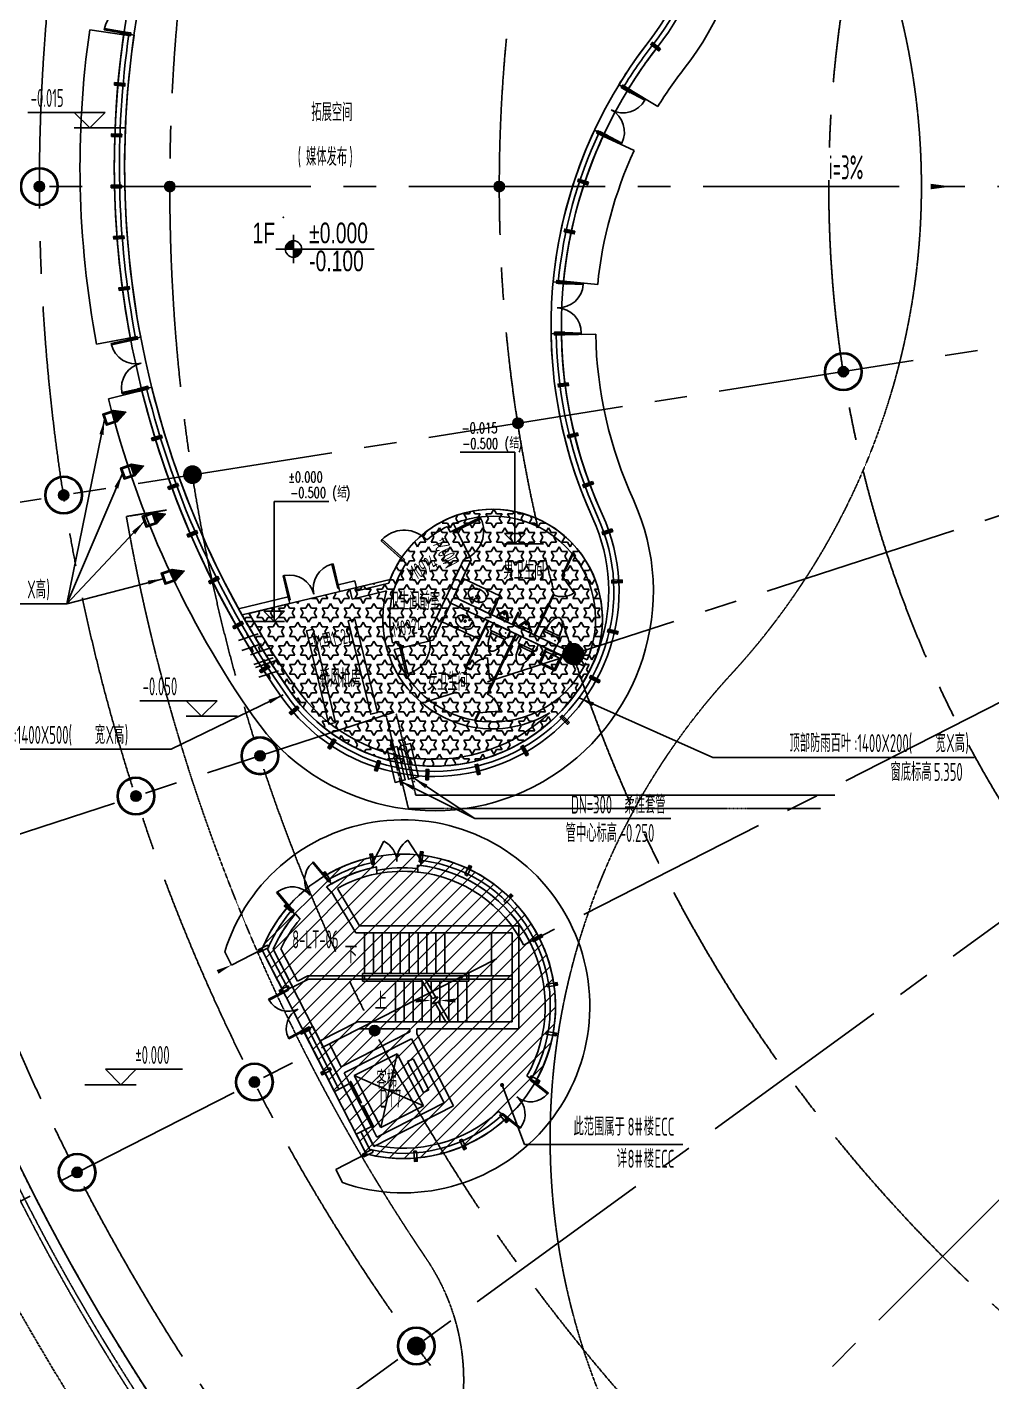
# Model space of a CAD drawing. Extents: x 104132 to 3338343, y -1228862 to 1409848.
# Drawn here: x 155130 to 183241, y 61883 to 101375 of the extents above; entities that cross this region are included whole.
import ezdxf
from ezdxf.enums import TextEntityAlignment as Align

# ---------------------------------------------------------------- set-up
doc = ezdxf.new("R2010")
doc.units = 0
for name, pattern in [('CENTER', [50.8, 31.75, -6.35, 6.35, -6.35]), ('CENTER2', [28.575, 19.05, -3.175, 3.175, -3.175]), ('DASH', [0.35, 0.25, -0.1])]:
    doc.linetypes.add(name, pattern=pattern)
doc.layers.get('0').update_dxf_attribs({"color": 8})
for name, color, linetype in [('#标注', 8, 'Continuous'), ('#轴线', 8, 'CENTER2'), ('150高门槛', 8, 'Continuous'), ('A-AL', 8, 'Continuous'), ('A-BEAM-SECT-S', 8, 'Continuous'), ('A-COLS-PLAN-S', 8, 'Continuous'), ('A-FIXT', 8, 'Continuous'), ('A-FLOR-OVHD', 8, 'DASH'), ('A-FLOR-UNDR', 8, 'Continuous'), ('A-GLAZ', 8, 'Continuous'), ('A-ROOF-DRAN', 8, 'Continuous'), ('A-STRS', 8, 'Continuous'), ('A-SYMB', 8, 'Continuous'), ('ACS_SG_LG', 8, 'CENTER2'), ('ACS_SG_LH', 8, 'DASH'), ('Bridge-A', 8, 'Continuous'), ('C-HOLE', 8, 'Continuous'), ('C-NAME', 8, 'Continuous'), ('dim', 8, 'Continuous'), ('DIM_ELEV', 8, 'Continuous'), ('DIM_LEAD', 8, 'Continuous'), ('DIM_SYMB', 8, 'Continuous'), ('DOTE', 8, 'CENTER'), ('EVTR', 8, 'Continuous'), ('PUB_HATCH', 8, 'Continuous'), ('WALL', 8, 'Continuous'), ('WINDOW', 8, 'Continuous'), ('WINDOW_TEXT', 8, 'Continuous'), ('建-屋面看线', 8, 'Continuous'), ('建-洁具', 8, 'Continuous'), ('自然排烟', 8, 'Continuous'), ('设备基础', 8, 'Continuous')]:
    doc.layers.add(name, color=color, linetype=linetype)
for name, color, linetype, plot in [('DIM_MODI', 8, 'Continuous', False), ('水-套管', 8, 'Continuous', False), ('结构板边线', 8, 'Continuous', False), ('降板示意', 8, 'Continuous', False)]:
    doc.layers.add(name, color=color, linetype=linetype, plot=plot)
doc.styles.add('_TCH_DIM', font='SIMPLEX', dxfattribs={"bigfont": 'GBCBIG'})
doc.styles.add('ECADI', font='jrs.shx', dxfattribs={"width": 0.7, "bigfont": 'hztxt.shx'})
doc.styles.add('XD2008', font='xd-hzs.shx', dxfattribs={"width": 0.7, "bigfont": 'xd-hztxt.shx'})

# ---------------------------------------------------------------- blocks, each defined once
blk = doc.blocks.new('轴网20240313')
at = {"layer": '#标注', "ltscale": 300}
blk.add_circle((571467.9, -147345.9), 64700, dxfattribs=at)
at = {"layer": '#轴线', "ltscale": 300}
for p, q in [((556167.9, -147345.9), (503767.9, -147345.9)), ((556356.2, -149739.3), (504601.4, -157936.5)), ((556916.7, -152073.9), (507081.3, -168266.3)), ((557835.5, -154291.9), (511146.7, -178081)), ((559089.9, -156339), (516697.4, -187139)), ((560649.1, -158164.6), (523596.7, -195217))]:
    blk.add_line(p, q, dxfattribs=at)
for radius in [64700, 63300, 57500, 53700, 44100, 34500]:
    blk.add_circle((571467.9, -147345.9), radius, dxfattribs=at)
blk = doc.blocks.new('_YZH')
blk.add_circle((0, 0), 0.5)
at = {"layer": 'PUB_HATCH', "const_width": 0.5}
blk.add_lwpolyline([(-0.25, 0, 1), (0.25, 0, 1)], format="xyb", close=True, dxfattribs=at)
blk = doc.blocks.new('二层柱网0313')
at = {"layer": 'A-COLS-PLAN-S'}
for p, xscale, yscale, zscale in [((763968, -347346), 300, 300, 300), ((767768, -347346), 300, 300, 300), ((777368, -347346), 300, 300, 300), ((787393, -352743), 300, 300, 300), ((777911, -354245), 300, 300, 300), ((768429, -355746), 500, 500, 500), ((764676, -356341), 300, 300, 300), ((779526, -360974), 600, 600, 600), ((770396, -363940), 300, 300, 300), ((766782, -365114), 300, 300, 300), ((773736, -371949), 300, 300, 300), ((770235, -373450), 300, 300, 300), ((765067, -376083), 300, 300, 300), ((774949, -381144), 500, 500, 500)]:
    blk.add_blockref('_YZH', p, dxfattribs=dict(at, xscale=xscale, yscale=yscale, zscale=zscale))
blk = doc.blocks.new('llyc')
at = {"layer": 'A-FLOR-OVHD', "ltscale": 5}
blk.add_arc((181707, 188973), 65150, 202.28001, 218.73222, dxfattribs=at)
at = {"layer": 'DOTE'}
blk.add_arc((181707, 188973), 66700, 204.78157, 217.50665, dxfattribs=at)
blk = doc.blocks.new('ZWBLB')
at = {"layer": 'A-AL'}
for radius in [550, 520]:
    blk.add_circle((0, 0), radius, dxfattribs=at)
blk = doc.blocks.new('WBLBK')
at = {"layer": 'A-AL'}
for p in [(-108711, 37207), (-85286, 31810), (-108003, 28212), (-102283, 20613), (-105897, 19438), (-102444, 11102), (-107611, 8469), (-97729, 3409)]:
    blk.add_blockref('ZWBLB', p, dxfattribs=at)
blk = doc.blocks.new('ECADI-TAG-HGHT')
h = blk.add_hatch(color=256)
h.paths.add_polyline_path([(0, 0), (0, -1.2, 0.414214), (1.2, 0)])
h.paths.add_polyline_path([(0, 1.2, 0.414214), (-1.2, 0), (0, 0)])
for p, q in [((0, -2.08), (0, 2.08)), ((-2.57, 0), (11.77, 0))]:
    blk.add_line(p, q)
blk.add_circle((0, 0), 1.2)
blk.add_point((-1.48, 4.6))
at = {"style": 'ECADI', "width": 0.7}
blk.add_attdef('FL', text='', height=3, dxfattribs=at).set_placement((-2.69, 0.85), align=Align.RIGHT)
for tag, p in [('F.F.L.', (2.28, 0.85)), ('T.O.S.', (2.28, -3.23))]:
    blk.add_attdef(tag, p, '', height=3, dxfattribs=at)
blk = doc.blocks.new('smg2')
blk.add_lwpolyline([(-40, 100), (-40, -200), (40, -200), (40, 100)], close=True)
blk.add_lwpolyline([(0, -200), (0, 100)])
blk = doc.blocks.new('A$C346B0DA7')
for p, q in [((59, 99), (138, 146)), ((59, 99), (71, 79)), ((71, 79), (150, 126)), ((138, 146), (150, 126)), ((59, -99), (71, -79)), ((59, -99), (138, -146)), ((71, -79), (150, -126)), ((150, -126), (138, -146))]:
    blk.add_line(p, q)
for points in [[(124, 138, 0.012883), (119, 150, 0.028735), (103, 183, 0.038584), (81, 215, 0.043635), (58, 239, 0.046948), (30, 260, 0.060002), (3, 271, 0.075785), (-27, 275, 0.060889), (-62, 271, 0.054586), (-94, 259, 0.054379), (-122, 240, 0.038321), (-146, 217, 0.035303), (-168, 189, 0.040035), (-185, 157, 0.032621), (-200, 118, 0.024635), (-211, 77, 0.053768), (-218, -1), (-216, -39), (-211, -76, 1826.718919)], [(124, 138, 0.012883), (119, 150, 0.028735), (103, 183, 0.038584), (81, 215, 0.043635), (58, 239, 0.046948), (30, 260, 0.060002), (3, 271, 0.075785), (-27, 275, 0.060889), (-62, 271, 0.054586), (-94, 259, 0.054379), (-122, 240, 0.038321), (-146, 217, 0.035303), (-168, 189, 0.040035), (-185, 157, 0.032621), (-200, 118, 0.024635), (-211, 77, 0.053768), (-218, -1), (-216, -39), (-211, -76, 1826.718919)], [(124, 138, 0.012883), (119, 150, 0.028735), (103, 183, 0.038584), (81, 215, 0.043635), (58, 239, 0.046948), (30, 260, 0.060002), (3, 271, 0.075785), (-27, 275, 0.060889), (-62, 271, 0.054586), (-94, 259, 0.054379), (-122, 240, 0.038321), (-146, 217, 0.035303), (-168, 189, 0.040035), (-185, 157, 0.032621), (-200, 118, 0.024635), (-211, 77, 0.053768), (-218, -1), (-216, -39), (-211, -76, 1826.718919)], [(124, 138, 0.012883), (119, 150, 0.028735), (103, 183, 0.038584), (81, 215, 0.043635), (58, 239, 0.046948), (30, 260, 0.060002), (3, 271, 0.075785), (-27, 275, 0.060889), (-62, 271, 0.054586), (-94, 259, 0.054379), (-122, 240, 0.038321), (-146, 217, 0.035303), (-168, 189, 0.040035), (-185, 157, 0.032621), (-200, 118, 0.024635), (-211, 77, 0.053768), (-218, -1), (-216, -39), (-211, -76, 1826.718919)], [(132, -115, 0.025128), (138, -85, 0.042673), (146, 0), (144, 42, 0.021447), (138, 85, 0.025126), (132, 115)], [(132, -115, 0.025128), (138, -85, 0.042673), (146, 0), (144, 42, 0.021447), (138, 85, 0.025126), (132, 115)], [(132, -115, 0.025128), (138, -85, 0.042673), (146, 0), (144, 42, 0.021447), (138, 85, 0.025126), (132, 115)], [(132, -115, 0.025128), (138, -85, 0.042673), (146, 0), (144, 42, 0.021447), (138, 85, 0.025126), (132, 115)], [(-211, -76, 0.02503), (-200, -118, 0.032621), (-185, -157, 0.040035), (-168, -189, 0.035303), (-146, -217, 0.038321), (-122, -240, 0.054379), (-94, -259, 0.054586), (-62, -271, 0.060889), (-27, -275, 0.075785), (3, -271, 0.060002), (30, -260, 0.046948), (58, -239, 0.043635), (81, -215, 0.038584), (103, -183, 0.028735), (119, -150, 0.012881), (124, -138)], [(-211, -76, 0.02503), (-200, -118, 0.032621), (-185, -157, 0.040035), (-168, -189, 0.035303), (-146, -217, 0.038321), (-122, -240, 0.054379), (-94, -259, 0.054586), (-62, -271, 0.060889), (-27, -275, 0.075785), (3, -271, 0.060002), (30, -260, 0.046948), (58, -239, 0.043635), (81, -215, 0.038584), (103, -183, 0.028735), (119, -150, 0.012881), (124, -138)], [(-211, -76, 0.02503), (-200, -118, 0.032621), (-185, -157, 0.040035), (-168, -189, 0.035303), (-146, -217, 0.038321), (-122, -240, 0.054379), (-94, -259, 0.054586), (-62, -271, 0.060889), (-27, -275, 0.075785), (3, -271, 0.060002), (30, -260, 0.046948), (58, -239, 0.043635), (81, -215, 0.038584), (103, -183, 0.028735), (119, -150, 0.012881), (124, -138)], [(-211, -76, 0.02503), (-200, -118, 0.032621), (-185, -157, 0.040035), (-168, -189, 0.035303), (-146, -217, 0.038321), (-122, -240, 0.054379), (-94, -259, 0.054586), (-62, -271, 0.060889), (-27, -275, 0.075785), (3, -271, 0.060002), (30, -260, 0.046948), (58, -239, 0.043635), (81, -215, 0.038584), (103, -183, 0.028735), (119, -150, 0.012881), (124, -138)]]:
    blk.add_lwpolyline(points, format="xyb")
blk.add_lwpolyline([(-29, 0, 0.414221), (0, -29, 0.414221), (29, 0, 0.414221), (0, 29, 0.414221)], format="xyb", close=True)
blk.add_lwpolyline([(-29, 0, 0.414221), (0, -29, 0.414221), (29, 0, 0.414221), (0, 29, 0.414221)], format="xyb", close=True)
blk.add_lwpolyline([(-29, 0, 0.414221), (0, -29, 0.414221), (29, 0, 0.414221), (0, 29, 0.414221)], format="xyb", close=True)
blk.add_lwpolyline([(-29, 0, 0.414221), (0, -29, 0.414221), (29, 0, 0.414221), (0, 29, 0.414221)], format="xyb", close=True)
blk = doc.blocks.new('A$C0b56d8c1')
at = {"layer": 'A-FIXT'}
blk.add_lwpolyline([(0, 371), (1141, 0), (1327, 571), (185, 941)], close=True, dxfattribs=at)
at = {"layer": 'A-FIXT', "xscale": -1, "rotation": 251.9996908281401}
blk.add_blockref('A$C346B0DA7', (663, 471), dxfattribs=at)
blk = doc.blocks.new('$lvtry$00000221')
for p, q in [((-124, -91), (-43, -216)), ((-116, -76), (116, -76)), ((43, -216), (124, -91))]:
    blk.add_line(p, q)
blk.add_lwpolyline([(69, -231, -0.57735), (-69, -231), (-162, -88, -0.145378), (-170, -61), (-170, 0), (170, 0), (170, -61, -0.145378), (162, -88)], format="xyb", close=True)
for centre, radius in [((0, -177), 20), ((0, -38), 17.7)]:
    blk.add_circle(centre, radius)
for centre, radius, start, end in [((-116, -86), 10, 90, 213.0863), ((0, -191), 50, 210, 330), ((116, -86), 10, 326.9137, 90)]:
    blk.add_arc(centre, radius, start, end)
for p in [(0, -38), (0, -177)]:
    blk.add_point(p)
blk = doc.blocks.new('A$C206F0229_M_F')
at = {"layer": '建-洁具'}
for p, q in [((0, 25), (-400, 25)), ((-400, 0), (-400, 25)), ((0, 0), (0, 25)), ((0, 0), (-400, 0))]:
    blk.add_line(p, q, dxfattribs=at)
at = {"layer": '建-洁具', "extrusion": (6.26015e-26, 2.24042e-26, -1), "zscale": -1, "rotation": 90.00000000000011}
blk.add_blockref('$lvtry$00000221', (0, 362), dxfattribs=at)
blk = doc.blocks.new('aset6')
at = {"layer": '自然排烟'}
h = blk.add_hatch(color=256, dxfattribs=at)
h.dxf.hatch_style = 1
h.paths.add_polyline_path([(4677721, 5114283), (4677315, 5114283), (4677531, 5114663)])
for points in [[(4677721, 5114283), (4677315, 5114283), (4677531, 5114663)], [(4677355, 5114243), (4677681, 5114243), (4677681, 5113923), (4677355, 5113923)]]:
    blk.add_lwpolyline(points, close=True, dxfattribs=at)
blk.add_lwpolyline([(4677315, 5114283), (4677721, 5114283), (4677721, 5113883), (4677315, 5113883), (4677315, 5114283)], dxfattribs=at)
blk = doc.blocks.new('Plum-NOTE$0$刚性防水套管')
for p, q in [((1, 0.5), (-1, 0.5)), ((0, 1), (0, 0.5)), ((-1, -0.5), (1, -0.5)), ((0, -0.5), (0, -1))]:
    blk.add_line(p, q)
blk = doc.blocks.new('A$C4816a184')
at = {"layer": 'C-HOLE'}
for points in [[(0, 1129), (0, 128), (300, 128), (300, 1129)], [(400, 1129), (400, 128), (700, 128), (700, 1129)]]:
    blk.add_lwpolyline(points, close=True, dxfattribs=at)
at = {"layer": 'DOTE', "ltscale": 0.2}
for points in [[(150, 0), (150, 1345)], [(550, 0), (550, 1345)]]:
    blk.add_lwpolyline(points, dxfattribs=at)
blk = doc.blocks.new('stguan')
at = {"layer": 'DIM_LEAD'}
for p, q in [((4550, -4151), (6731, -5240)), ((4939, -4058), (6731, -5240)), ((6731, -5240), (12440, -5240))]:
    blk.add_line(p, q, dxfattribs=at)
for points in [[(4550, -4151, 0, 120, 0), (4952, -4352, 0, 0, 0)], [(4939, -4058, 0, 120, 0), (5314, -4306, 0, 0, 0)]]:
    blk.add_lwpolyline(points, format="xyseb", dxfattribs=at)
at = {"layer": 'C-HOLE', "rotation": 13.4435541210458}
blk.add_blockref('A$C4816a184', (4434, -4311), dxfattribs=at)
at = {"layer": '水-套管', "xscale": -300.0000000000003, "yscale": 300.0000000000003, "zscale": 300.0000000000003, "rotation": 18.80486097383263}
for p in [(175, -99), (519, -510), (672, -885)]:
    blk.add_blockref('Plum-NOTE$0$刚性防水套管', p, dxfattribs=at)
at = {"layer": 'DIM_LEAD', "style": 'XD2008', "width": 0.6}
for s, p in [('DN=300', (9527, -5095)), ('柔性套管', (11090, -5095)), ('管中心标高', (9375, -5923)), ('-0.250', (10950, -5923))]:
    blk.add_text(s, height=525, dxfattribs=at).set_placement(p)
blk = doc.blocks.new('$lvtry$00000206')
for points in [[(-253, -220, -0.414214), (-275, -198), (-275, -22, -0.414214), (-253, 0), (253, 0, -0.414214), (275, -22), (275, -198, -0.414214), (253, -220)], [(181, -286), (-181, -286, 0.39219), (-201, -305), (-202, -326), (-204, -363), (-205, -398), (-204, -429), (-201, -459), (-197, -488), (-189, -518), (-180, -550), (-168, -584), (-153, -619), (-135, -654), (-114, -687), (-90, -717), (-63, -741), (-33, -760), (-12, -767, 0.15433), (12, -767), (33, -760), (63, -741), (90, -717), (114, -687), (135, -654), (153, -619), (168, -584), (180, -550), (189, -518), (197, -488), (201, -459), (204, -429), (205, -398), (204, -363), (202, -326), (201, -305, 0.39219)]]:
    blk.add_lwpolyline(points, format="xyb", close=True)
blk.add_lwpolyline([(-275, -120), (-297, -120), (-297, -200), (-275, -200)], close=True)
for points in [[(-205, -428), (-235, -220)], [(205, -428), (235, -220)]]:
    blk.add_lwpolyline(points)
for p in [(-166, -109), (1, -443)]:
    blk.add_point(p)
blk = doc.blocks.new('$DorLib2D$00000002')
for p, q in [((-0.5, 0), (-0.5, 0.4875)), ((-0.475, 0.4875), (-0.5, 0.4875)), ((-0.475, 0), (-0.475, 0.4875)), ((0.475, 0), (0.475, 0.4875)), ((0.475, 0.4875), (0.5, 0.4875)), ((0.5, 0), (0.5, 0.4875)), ((-0.5, 0), (-0.475, 0)), ((0.5, 0), (0.475, 0))]:
    blk.add_line(p, q)
for centre, start, end in [((-0.4875, 0), 0, 88.53072), ((0.4875, 0), 91.46928, 180)]:
    blk.add_arc(centre, 0.4875, start, end)
blk = doc.blocks.new('$DorLib2D$00000001')
for p, q in [((0.45, 0.975), (0.5, 0.975)), ((0.45, 0), (0.45, 0.975)), ((0.5, 0), (0.5, 0.975)), ((0.5, 0), (0.45, 0))]:
    blk.add_line(p, q)
blk.add_arc((0.475, 0), 0.975, 91.4693, 180)
blk = doc.blocks.new('$lvtry$00000190')
for p, q in [((-220, -119, 0), (-220, -428, 0)), ((-25, -99, 0), (-199, -99, 0)), ((-16, -64, 0), (-29, -112, 0)), ((-13, -117, 0), (-29, -112, 0)), ((-16, -64, 0), (-1, -69, 0)), ((-1, -69, 0), (-13, -117, 0)), ((3, -99, 0), (-9, -99, 0)), ((-3, -84, 0), (42, -201, 0)), ((13, -78, 0), (58, -194, 0)), ((201, -99, 0), (21, -99, 0)), ((58, -194, 0), (42, -201, 0)), ((221, -119, 0), (221, -428, 0)), ((201, -448, 0), (-199, -448, 0))]:
    blk.add_line(p, q)
at = {"elevation": 0}
for points in [[(-243, 0), (243, 0, -0.414214), (263, -20), (263, -466, -0.414214), (243, -486), (-243, -486, -0.414214), (-263, -466), (-263, -20, -0.414214)], [(-244, -450), (-244, -36, -0.414214), (-224, -16), (225, -16, -0.414214), (246, -36), (246, -450, -0.414214), (225, -470), (-224, -470, -0.414214)]]:
    blk.add_lwpolyline(points, format="xyb", close=True, dxfattribs=at)
for radius in [24.2, 19.3]:
    blk.add_circle((1, -184, 0), radius)
for centre, radius, start, end in [((-199, -119, 0), 20.2, 90, 180), ((-1, -69, 0), 15.9, 254.4287, 164.4287), ((201, -119, 0), 20.2, 0, 90), ((-199, -428, 0), 20.2, 180, 270), ((201, -428, 0), 20.2, 270, 0)]:
    blk.add_arc(centre, radius, start, end)
for p in [(-1, -69, 0), (1, -184, 0)]:
    blk.add_point(p)
blk = doc.blocks.new('$TCHSYS$APDOOR2D')
blk.add_line((0.5, 0), (0, 0.866))
blk.add_arc((0.5, 0), 1, 120, 180)
blk = doc.blocks.new('smg1')
blk.add_lwpolyline([(-40, -200), (-40, 100), (40, 100), (40, -200)], close=True)
blk.add_lwpolyline([(0, 100), (0, 0)])
blk = doc.blocks.new('$DORLIB2D$00000127')
for points in [[(-0.533, 0.795), (-0.533, 0.69)], [(-0.033, 0.795), (-0.533, 0.795)], [(-0.033, 0.69), (-0.533, 0.69)], [(-0.033, 0.795), (-0.033, 0.69)], [(0.533, 0.795), (0.033, 0.795)], [(0.033, 0.795), (0.033, 0.69)], [(0.533, 0.69), (0.033, 0.69)], [(0.533, 0.795), (0.533, 0.69)], [(0.5, 0.5), (-0.5, 0.5)]]:
    blk.add_lwpolyline(points)
blk = doc.blocks.new('$DorLib2D$00000231')
for p, q in [((-0.5, 0), (-0.25, 0.433)), ((0.5, 0), (0.25, 0.433))]:
    blk.add_line(p, q)
for centre, start, end in [((-0.5, 0), 0, 60), ((0.5, 0), 120, 180)]:
    blk.add_arc(centre, 0.5, start, end)
blk = doc.blocks.new('A$Cd9e584bd')
at = {"layer": 'A-BEAM-SECT-S'}
h = blk.add_hatch(dxfattribs=at)
h.set_pattern_fill('ANSI31', color=256, scale=200)
h.set_pattern_definition([(45, (-205437.64, -292385.47), (-224.5064, 224.5064), [])])
edge = h.paths.add_edge_path()
edge.add_line((-47976, -28200), (-51014, -22238))
edge.add_arc((-46899, -23896), 4437, -104.048, 158.048, ccw=False)
at = {"layer": '降板示意'}
h = blk.add_hatch(dxfattribs=at)
h.set_pattern_fill('STARS', color=256, scale=200)
h.set_pattern_definition([(0, (-172821.1, -302983.23), (0, 274.963), [158.75, -158.75]), (60, (-172821.1, -302983.23), (-238.12494, 137.4815), [158.75, -158.75]), (120, (-172741.72, -302845.74), (-238.12494, -137.4815), [158.75, -158.75])])
edge = h.paths.add_edge_path()
edge.add_line((-47279, -11453), (-51593, -12489))
edge.add_arc((-28317, 591), 26700, 209.3351, 214.9937)
edge.add_arc((-46012, -11796), 5100, 214.9937, 334.726)
edge.add_arc((-44294, -12607), 3200, 334.726, 518.8697)
at = {"layer": '150高门槛'}
for radius in [4035, 3935]:
    blk.add_arc((-46900, -23895), radius, 83.9595, 101.0615, dxfattribs=at)
at = {"layer": 'A-BEAM-SECT-S'}
blk.add_lwpolyline([(-47976, -28200), (-51014, -22238, -2.19674), (-47976, -28200)], format="xyb", dxfattribs=at)
blk.add_lwpolyline([(-47976, -28200), (-51014, -22238, -2.19674), (-47976, -28200)], format="xyb", dxfattribs=at)
at = {"layer": 'A-FIXT'}
for p, q in [((-41973, -10706), (-42276, -11349)), ((-42254, -11360), (-41955, -10728)), ((-42276, -11349), (-42254, -11360)), ((-42532, -11892), (-43087, -13066)), ((-43064, -13077), (-42510, -11902)), ((-42510, -11902), (-42532, -11892)), ((-44438, -12649), (-45084, -14017)), ((-44416, -12660), (-45051, -14005)), ((-44416, -12660), (-44438, -12649)), ((-43624, -13034), (-44260, -14379)), ((-43602, -13044), (-44242, -14401)), ((-43602, -13044), (-43624, -13034)), ((-43087, -13066), (-43064, -13077)), ((-45084, -14017), (-44937, -14087)), ((-44926, -14064), (-45051, -14005)), ((-44937, -14087), (-44926, -14064)), ((-44270, -14401), (-44454, -14790)), ((-44431, -14801), (-44242, -14401)), ((-44384, -14320), (-44395, -14343)), ((-44395, -14343), (-44270, -14401)), ((-44260, -14379), (-44384, -14320)), ((-44454, -14790), (-44431, -14801)), ((-44710, -15333), (-44818, -15561)), ((-44792, -15565), (-44687, -15343)), ((-44687, -15343), (-44710, -15333))]:
    blk.add_line(p, q, dxfattribs=at)
at = {"layer": 'A-FLOR-OVHD', "ltscale": 5}
blk.add_lwpolyline([(17859, -9338, -0.491558), (8685, 17650, 0.529409), (-3822, 48276, 0.308031), (-46526, 30806, 0.003255), (-46923, 30198, 0.451416), (-43732, 18941, -0.504114), (-37341, -14213, 0.431774), (-35254, -43253, 0.257237), (17725, -52910, 0.71729)], format="xyb", close=True, dxfattribs=at)
blk.add_lwpolyline([(-54965, -9617), (-53794, -9431)], dxfattribs=at)
blk.add_circle((0, 0), 65000, dxfattribs=at)
for centre, radius, start, end in [((0, 0), 55800, 189.9242, 214.0766), ((-51437, -34795), 6300, 279.2205, 34.0766)]:
    blk.add_arc(centre, radius, start, end, dxfattribs=at)
at = {"layer": 'A-FLOR-UNDR', "ltscale": 5}
for points in [[(-44328, -21753), (-44328, -23003)], [(-44328, -23103), (-44328, -24353)]]:
    blk.add_lwpolyline(points, dxfattribs=at)
at = {"layer": 'A-GLAZ'}
for p, q in [((-54742, 4416), (-55037, 4467)), ((-40616, 2967), (-40351, 2825)), ((-41060, 1503), (-41325, 1645)), ((-42532, -2781), (-42232, -2793)), ((-42292, -4292), (-42592, -4280)), ((-54842, -4451), (-54549, -4387)), ((-54228, -5852), (-54521, -5916)), ((-47776, -19854), (-47789, -19550)), ((-46396, -19489), (-46383, -19792)), ((-49179, -20091), (-48984, -20324)), ((-50053, -21219), (-50248, -20986)), ((-51014, -22238), (-50389, -23464)), ((-50849, -22231), (-50256, -23396)), ((-50122, -23328), (-50684, -22226)), ((-50389, -23464), (-50122, -23328)), ((-49532, -24486), (-49799, -24623)), ((-49799, -24623), (-48905, -26377)), ((-49666, -24555), (-48772, -26309)), ((-48638, -26241), (-49532, -24486)), ((-43294, -25925), (-43057, -26114)), ((-48905, -26377), (-48638, -26241)), ((-43885, -27151), (-44122, -26962)), ((-48002, -27489), (-48270, -27625)), ((-48270, -27625), (-47976, -28200)), ((-48136, -27557), (-47874, -28071)), ((-47772, -27940), (-48002, -27489))]:
    blk.add_line(p, q, dxfattribs=at)
for centre, radius, start, end in [((-45650, 8850), 7800, 322.0371, 154.5235), ((-45650, 8850), 7650, 322.0371, 154.5235), ((-45650, 8850), 7500, 322.0371, 154.5234), ((-28317, 591), 27000, 171.7467, 190.7636), ((-28317, 591), 26850, 171.7556, 190.7547), ((-28317, 591), 26700, 171.7646, 190.7457), ((-29093, -4068), 13500, 142.0371, 148.5937), ((-29093, -4068), 13350, 142.0371, 148.5579), ((-29093, -4068), 13200, 142.0371, 148.5213), ((-29093, -4068), 13500, 154.9632, 174.5285), ((-29093, -4068), 13350, 154.999, 174.4927), ((-29093, -4068), 13200, 155.0357, 174.456), ((-29093, -4068), 13500, 180.898, 204.5493), ((-29093, -4068), 13350, 180.9338, 204.5493), ((-29093, -4068), 13200, 180.9704, 204.5493), ((-28317, 591), 27000, 193.9471, 214.9937), ((-28317, 591), 26850, 193.956, 214.9937), ((-28317, 591), 26700, 193.965, 214.9937), ((-46012, -11796), 5400, 214.9937, 24.5494), ((-46012, -11796), 5250, 214.9937, 24.5494), ((-46012, -11796), 5100, 214.9937, 24.5494), ((-46899, -23896), 4437, 101.5654, 120.9249), ((-46899, -23896), 4287, 101.8846, 120.6057), ((-46899, -23896), 4437, 330.0077, 83.4826), ((-46899, -23896), 4287, 330.3111, 83.1634), ((-46899, -23896), 4137, 102.2272, 120.2631), ((-46899, -23896), 4137, 330.6367, 82.8208), ((-46899, -23896), 4437, 139.0077, 158.048), ((-46899, -23896), 4287, 139.3269, 157.1415), ((-46899, -23896), 4137, 139.6695, 156.1825), ((-46899, -23896), 4437, 255.952, 312.8055), ((-46899, -23896), 4287, 256.8585, 312.5021), ((-46899, -23896), 4137, 257.8175, 312.1764)]:
    blk.add_arc(centre, radius, start, end, dxfattribs=at)
at = {"layer": 'A-ROOF-DRAN'}
for p, q in [((-51014, -22238), (-51905, -22692)), ((-47976, -28200), (-48867, -28654))]:
    blk.add_line(p, q, dxfattribs=at)
for points in [[(-55754, 6176, -0.061036), (-53594, 12635, -1.115363), (-38712, 3437, 0.027671), (-39482, 2329, 0.027671)], [(-54774, 5977, -0.061036), (-52692, 12205, -1.115363), (-39500, 4052, 0.027671), (-40333, 2853, 0.027671)], [(-55833, -4594, -0.082373), (-56033, 4567)], [(-54850, -4409, -0.082373), (-55043, 4425)], [(-41076, 1468, 0.083489), (-42228, -2755)], [(-40169, 1049, 0.083489), (-41233, -2855)], [(-41291, -4306, 0.102588), (-40191, -9137, -0.912771), (-51255, -15466, -0.091812), (-55484, -6187, -0.091812)], [(-42291, -4326, 0.102588), (-41100, -9552, -0.912771), (-50436, -14893, -0.091812), (-54514, -5945, -0.091812)], [(-51905, -22692), (-52100, -22311, -2.477657), (-48673, -29036), (-48867, -28654)], [(-51014, -22238, -2.19674), (-47976, -28200)]]:
    blk.add_lwpolyline(points, format="xyb", dxfattribs=at)
for points in [[(-55043, 4425), (-56033, 4567)], [(-40333, 2853), (-39482, 2329)], [(-41076, 1468), (-40169, 1049)], [(-42228, -2755), (-41233, -2855)], [(-42291, -4326), (-41291, -4306)], [(-54850, -4409), (-55833, -4594)], [(-54514, -5945), (-55484, -6187)]]:
    blk.add_lwpolyline(points, dxfattribs=at)
at = {"layer": 'A-STRS'}
for p, q in [((-45688, -21753), (-48028, -21753)), ((-48028, -22943), (-48028, -21753)), ((-47768, -22943), (-47768, -21753)), ((-47508, -22943), (-47508, -21753)), ((-47248, -22943), (-47248, -21753)), ((-46988, -22943), (-46988, -21753)), ((-46728, -22943), (-46728, -21753)), ((-46468, -22943), (-46468, -21753)), ((-46208, -22943), (-46208, -21753)), ((-45948, -22943), (-45948, -21753)), ((-45688, -22943), (-45688, -21753)), ((-43728, -21753), (-45688, -21753)), ((-45688, -21753), (-45688, -22943)), ((-43728, -24353), (-43728, -21753)), ((-48088, -22943), (-48088, -23163)), ((-44988, -22943), (-48088, -22943)), ((-48088, -23163), (-46342, -23163)), ((-45688, -23003), (-48028, -23003)), ((-48028, -23003), (-48028, -23103)), ((-45048, -23003), (-48028, -23003)), ((-48028, -23103), (-46377, -23103)), ((-47128, -23103), (-48028, -23103)), ((-47128, -23103), (-46377, -23103)), ((-47128, -23163), (-47128, -24353)), ((-46868, -23163), (-46868, -24353)), ((-46608, -23163), (-46608, -24353)), ((-46377, -23103), (-46053, -23664)), ((-46348, -23163), (-46348, -24353)), ((-46261, -23103), (-45048, -23103)), ((-46261, -23103), (-45953, -23637)), ((-46261, -23103), (-45048, -23103)), ((-46227, -23163), (-44988, -23163)), ((-46088, -23163), (-46088, -23403)), ((-45828, -23163), (-45828, -23853)), ((-45688, -23003), (-45048, -23003)), ((-45568, -23163), (-45568, -24304)), ((-45308, -23163), (-45308, -24353)), ((-45048, -23103), (-45048, -23003)), ((-45048, -23003), (-45048, -23103)), ((-45048, -23163), (-45048, -24353)), ((-45048, -23163), (-45048, -24353)), ((-44988, -23163), (-44988, -22943)), ((-46088, -23603), (-46088, -24353)), ((-45881, -23618), (-46054, -23824)), ((-46053, -23664), (-45881, -23618)), ((-46054, -23824), (-45873, -23775)), ((-45973, -23802), (-45655, -24353)), ((-45873, -23775), (-45540, -24353)), ((-45828, -24053), (-45828, -24353)), ((-47128, -24353), (-45655, -24353)), ((-45540, -24353), (-45048, -24353)), ((-45048, -24353), (-43728, -24353))]:
    blk.add_line(p, q, dxfattribs=at)
at = {"layer": 'A-SYMB'}
for p, q in [((-55126, -26183), (-55576, -25733)), ((-55576, -25733), (-53326, -25733)), ((-55126, -26183), (-54676, -25733)), ((-56176, -26183), (-54676, -26183))]:
    blk.add_line(p, q, dxfattribs=at)
at = {"layer": 'ACS_SG_LG'}
for p, q in [((-47104, -15369), (-46534, -17742)), ((-46534, -17742), (-34328, -17742))]:
    blk.add_line(p, q, dxfattribs=at)
at = {"layer": 'ACS_SG_LH'}
for p, q in [((-47392, -15438), (-46748, -18131)), ((-46748, -18131), (-34728, -18131))]:
    blk.add_line(p, q, dxfattribs=at)
at = {"layer": 'DIM_ELEV'}
for p, q in [((-55585, 2162), (-57835, 2162)), ((-56035, 1712), (-56485, 2162)), ((-56035, 1712), (-55585, 2162)), ((-54985, 1712), (-56485, 1712)), ((-43644, -7746), (-45244, -7746)), ((-43644, -10412), (-43644, -7746)), ((-50662, -12681), (-50662, -9178)), ((-50662, -9178), (-49062, -9178)), ((-43644, -10412), (-43944, -10112)), ((-43344, -10112), (-43944, -10112)), ((-43644, -10412), (-43344, -10112)), ((-42815, -10412), (-43944, -10412)), ((-50662, -12681), (-50962, -12381)), ((-50962, -12381), (-50362, -12381)), ((-50662, -12681), (-50362, -12381)), ((-51491, -12681), (-50362, -12681)), ((-52324, -14990), (-54574, -14990)), ((-52774, -15440), (-53224, -14990)), ((-52774, -15440), (-52324, -14990)), ((-51724, -15440), (-53224, -15440))]:
    blk.add_line(p, q, dxfattribs=at)
at = {"layer": 'DIM_LEAD'}
for p, q in [((-55601, -6787), (-56704, -12165)), ((-55081, -8366), (-56704, -12165)), ((-54446, -9766), (-56704, -12165)), ((-53895, -11431), (-56704, -12165)), ((-56704, -12165), (-63692, -12165)), ((-50395, -14817), (-53661, -16404)), ((-41775, -14907), (-37882, -16644)), ((-53661, -16404), (-60295, -16404)), ((-37882, -16644), (-30264, -16644)), ((-44017, -26192), (-43361, -27925)), ((-43361, -27925), (-38752, -27925))]:
    blk.add_line(p, q, dxfattribs=at)
for points in [[(-55601, -6787, 0, 120, 0), (-55691, -7228, 0, 0, 0)], [(-55081, -8366, 0, 120, 0), (-55258, -8780, 0, 0, 0)], [(-54446, -9766, 0, 120, 0), (-54754, -10094, 0, 0, 0)], [(-53895, -11431, 0, 120, 0), (-54330, -11545, 0, 0, 0)], [(-50395, -14817, 0, 120, 0), (-50799, -15014, 0, 0, 0)], [(-41775, -14907, 0, 120, 0), (-41364, -15091, 0, 0, 0)]]:
    blk.add_lwpolyline(points, format="xyseb", dxfattribs=at)
at = {"layer": 'DIM_LEAD', "const_width": 60}
blk.add_lwpolyline([(-44028, -26164, 1), (-44007, -26220, 1)], format="xyb", close=True, dxfattribs=at)
at = {"layer": 'DIM_MODI'}
blk.add_lwpolyline([(-51905, -22692, 0, 120, 0), (-52308, -22893, 0, 0, 0)], format="xyseb", dxfattribs=at)
at = {"layer": 'DIM_SYMB'}
for points in [[(-34500, 0, 0, 0, 0), (-30928, 0, 0, 160, 0), (-31528, 0, 0, 0, 0)], [(-48158, -22378, 0, 0, 0), (-44388, -22378, 0, 0, 0), (-44388, -23728, 0, 0, 0), (-45828, -23728, 0, 120, 0), (-45378, -23728, 0, 0, 0)], [(-47258, -23728, 0, 0, 0), (-46088, -23728, 0, 120, 0), (-46538, -23728, 0, 0, 0)]]:
    blk.add_lwpolyline(points, format="xyseb", dxfattribs=at)
at = {"layer": 'EVTR'}
for p, q in [((-47080, -25279), (-48327, -25915)), ((-47080, -25279), (-47555, -27429)), ((-46308, -26794), (-47080, -25279)), ((-46614, -25423), (-46770, -25503)), ((-46770, -25503), (-46307, -26411)), ((-46151, -26332), (-46614, -25423)), ((-48327, -25915), (-47555, -27429)), ((-48327, -25915), (-46308, -26794)), ((-46307, -26411), (-46151, -26332)), ((-47555, -27429), (-46308, -26794))]:
    blk.add_line(p, q, dxfattribs=at)
at = {"layer": 'WALL'}
for p, q in [((-45354, -9985), (-45430, -9830)), ((-46366, -10168), (-46214, -10302)), ((-45612, -9912), (-45533, -10073)), ((-45533, -10073), (-45354, -9985)), ((-46812, -10976), (-46963, -10841)), ((-45650, -11967), (-45138, -10881)), ((-45427, -11962), (-44916, -10880)), ((-44958, -10794), (-45138, -10881)), ((-44916, -10880), (-44958, -10794)), ((-48308, -11495), (-48795, -11612)), ((-48795, -11612), (-48748, -11806)), ((-48748, -11806), (-48456, -11736)), ((-48386, -12028), (-48456, -11736)), ((-47387, -11788), (-48386, -12028)), ((-48238, -11787), (-48308, -11495)), ((-47320, -11566), (-48238, -11787)), ((-50253, -11962), (-51694, -12308)), ((-51391, -12441), (-50206, -12156)), ((-50206, -12156), (-50253, -11962)), ((-46163, -13052), (-45650, -11967)), ((-46023, -13224), (-45512, -12142)), ((-41625, -13978), (-45512, -12142)), ((-41540, -13797), (-45427, -11962)), ((-47038, -13260), (-47212, -13302)), ((-46992, -13455), (-47038, -13260)), ((-46163, -13052), (-46116, -13246)), ((-46116, -13246), (-46023, -13224)), ((-47160, -13495), (-46992, -13455)), ((-41433, -14040), (-41433, -14041)), ((-47669, -20036), (-47678, -19834)), ((-46479, -19781), (-46471, -19983)), ((-49133, -20415), (-49000, -20567)), ((-48919, -20285), (-49092, -20387)), ((-49092, -20387), (-49091, -20388)), ((-48919, -20285), (-48919, -20286)), ((-48817, -20459), (-48169, -21553)), ((-48989, -20560), (-48283, -21753)), ((-49906, -21355), (-50038, -21202)), ((-48169, -21553), (-43528, -21553)), ((-43528, -24553), (-43528, -21553)), ((-48283, -21753), (-43728, -21753)), ((-43728, -24353), (-43728, -21753)), ((-43392, -22109), (-43214, -22019)), ((-50684, -22226), (-50162, -23250)), ((-50462, -22221), (-49984, -23159)), ((-50162, -23250), (-50162, -23250)), ((-50117, -23339), (-50162, -23250)), ((-50028, -23293), (-50117, -23339)), ((-49655, -23103), (-50028, -23293)), ((-49679, -23003), (-49984, -23159)), ((-49679, -23003), (-43728, -23003)), ((-49655, -23103), (-43728, -23103)), ((-43728, -23003), (-43728, -23103)), ((-48236, -24353), (-49319, -24905)), ((-46604, -24353), (-48236, -24353)), ((-43728, -24353), (-46604, -24353)), ((-48188, -24553), (-49050, -24992)), ((-46704, -24638), (-48709, -25660)), ((-46658, -24840), (-48619, -25839)), ((-46704, -24553), (-48188, -24553)), ((-46704, -24638), (-46704, -24553)), ((-46658, -24840), (-45705, -26711)), ((-43528, -24553), (-46504, -24553)), ((-46504, -24703), (-46504, -24553)), ((-46504, -24703), (-45436, -26798)), ((-49319, -24905), (-48842, -25840)), ((-49050, -24992), (-48709, -25660)), ((-48842, -25840), (-48638, -26241)), ((-48460, -26150), (-48619, -25839)), ((-48638, -26241), (-48460, -26150)), ((-45436, -26798), (-47753, -27979)), ((-45705, -26711), (-47665, -27710)), ((-47824, -27398), (-48002, -27489)), ((-48002, -27489), (-47753, -27979)), ((-47665, -27710), (-47824, -27398))]:
    blk.add_line(p, q, dxfattribs=at)
for centre, radius, start, end in [((-44294, -12607), 3200, 39.9321, 114.2176), ((-44294, -12607), 3200, 114.2176, 130.3461), ((-44294, -12607), 3000, 39.9321, 112.2436), ((-44294, -12607), 3000, 116.0661, 129.8032), ((-44294, -12607), 3200, 334.7259, 39.9321), ((-44294, -12607), 3200, 146.5142, 161.0184), ((-44294, -12607), 3000, 147.0571, 162.0272), ((-44294, -12607), 3000, 336.6362, 39.9321), ((-44294, -12607), 3200, 165.1713, 195.2343), ((-44294, -12607), 3000, 162.0272, 193.3857), ((-28317, 591), 26700, 208.8894, 214.9937), ((-28317, 591), 26500, 209.4577, 214.9937), ((-44294, -12607), 3200, 195.2343, 259.6812), ((-44294, -12607), 3000, 197.2083, 259.6812), ((-46012, -11796), 5100, 214.9937, 333.8879), ((-44294, -12607), 3000, 259.6812, 333.3744), ((-44294, -12607), 3000, 333.3744, 334.7259), ((-44294, -12607), 3200, 333.3744, 334.7259), ((-46012, -11796), 4900, 214.9937, 313.6979), ((-44294, -12607), 3200, 259.6812, 301.3966), ((-46899, -23896), 4137, 100.852, 119.2205), ((-46899, -23896), 3937, 101.279, 119.1501), ((-46899, -23896), 4137, 27, 84.1717), ((-46899, -23896), 3937, 27, 83.7447), ((-46899, -23896), 4137, 121.991, 122.6786), ((-46899, -23896), 3937, 122.0614, 122.2516), ((-46899, -23896), 4137, 139.3589, 156.1825), ((-46899, -23896), 3937, 139.7859, 154.813)]:
    blk.add_arc(centre, radius, start, end, dxfattribs=at)
at = {"layer": 'WINDOW'}
for p, q in [((-44958, -10794), (-45354, -9985)), ((-46116, -13246), (-46992, -13455)), ((-47678, -19835), (-47669, -20035)), ((-46471, -19982), (-46479, -19782)), ((-49001, -20566), (-49132, -20416)), ((-50038, -21203), (-49906, -21354)), ((-48638, -26241), (-48905, -26377)), ((-48270, -27625), (-48002, -27489))]:
    blk.add_line(p, q, dxfattribs=at)
at = {"layer": '结构板边线', "ltscale": 2}
for points in [[(48650, -29337, 0.294882), (60991, -19059, 0.739113), (-39797, 49994, 0.96959), (-35251, 43908, -0.223394), (-1872, 49672, -0.480345), (12206, 16979, 0.431954), (20239, -6743, -0.191209), (33156, -20221, 0.310437), (47154, -29442, 0.310437)], [(-47976, -28200), (-51014, -22238, -2.19674), (-47976, -28200)], [(-48919, -20286, -0.080936), (-47668, -19832, -0.080936)]]:
    blk.add_lwpolyline(points, format="xyb", dxfattribs=at)
for points in [[(-39500, 4052, 0.279733), (-41100, -9552, -0.912771), (-50436, -14893, -0.27015), (-52692, 12205, -1.115363)], [(-39737, 4237, 0.279733), (-41373, -9677, -0.912771), (-50190, -14721, -0.27015), (-52421, 12076, -1.115363)]]:
    blk.add_lwpolyline(points, format="xyb", close=True, dxfattribs=at)
blk.add_lwpolyline([(-47772, -27940), (-50684, -22226)], dxfattribs=at)
at = {"layer": '设备基础'}
for points in [[(-48306, -12611), (-47653, -15334), (-47847, -15381), (-48501, -12658)], [(-49522, -12903), (-48868, -15626), (-49063, -15672), (-49716, -12950)]]:
    blk.add_lwpolyline(points, close=True, dxfattribs=at)
at = {"layer": '降板示意'}
blk.add_lwpolyline([(-47279, -11453), (-51593, -12489, 0.024695), (-50190, -14721, 0.575794), (-41400, -13973, 1.036831)], format="xyb", close=True, dxfattribs=at)
at = {"layer": 'A-AL'}
blk.add_blockref('WBLBK', (51211, -37207), dxfattribs=at)
for name, p, rotation in [('smg2', (-55038, 4465), 81.75263376824287), ('smg2', (-39505, 4046), 232.0719120653958), ('smg2', (-55211, 2982), 84.9201708134373), ('smg2', (-40354, 2819), 238.5509651123549), ('smg2', (-41060, 1504), 245.030018159314), ('smg2', (-55302, 1492), 88.08770785863167), ('smg2', (-55310, 0), 90), ('smg2', (-41612, 118), 251.5090712062732), ('smg2', (-55237, -1491), 94.42323969989818), ('smg2', (-42004, -1321), 257.9881242532324), ('smg2', (-42232, -2795), 264.4671773001916), ('smg2', (-55080, -2975), 97.5907767450926), ('smg2', (-42292, -4286), 270.9462303471507), ('smg2', (-54842, -4449), 100.758313790287), ('smg2', (-54523, -5907), 103.9258508354814), ('smg2', (-42183, -5774), 277.4252833941099), ('smg2', (-54124, -7345), 107.0933878806758), ('smg2', (-41907, -7240), 283.904336441069), ('smg2', (-53646, -8759), 110.2609249258703), ('smg2', (-41467, -8666), 290.3833894880282), ('smg2', (-53091, -10144), 113.4284619710646), ('smg2', (-40903, -10047), 288.8950950266459), ('smg2', (-52460, -11496), 116.5959990162591), ('smg2', (-40620, -11508), 273.0574098007843), ('smg2', (-51755, -12812), 119.7635360614534), ('smg2', (-40746, -12990), 257.2197245749227), ('smg2', (-50979, -14087), 122.9310731066479), ('smg2', (-41272, -14382), 241.382039349061), ('smg2', (-50117, -15304), 130.5182427680292), ('smg2', (-42158, -15578), 225.5443541231993), ('smg2', (-49004, -16291), 146.3559279938909), ('smg2', (-43336, -16486), 209.7066688973376), ('smg2', (-47663, -16937), 162.1936132197527), ('smg2', (-44718, -17038), 193.8689836714759), ('smg2', (-46198, -17193), 178.0312984456143), ('smg1', (-47813, -19555), 11.88456619018825), ('smg1', (-46371, -19492), 353.1634201528301), ('smg1', (-49158, -20078), 30.60571222754639), ('smg1', (-44985, -19894), 334.442274115472), ('smg1', (-50264, -21005), 49.32685826490457), ('smg1', (-43802, -20720), 315.7211280781139), ('smg1', (-51014, -22238), 117.0000000000023), ('smg1', (-42947, -21882), 296.9999820407557), ('smg1', (-42509, -23258), 278.2788360033975), ('smg1', (-50407, -23430), 117.0000000000023), ('smg1', (-49799, -24623), 117.0000000000023), ('smg1', (-42536, -24701), 259.5576899660394), ('smg1', (-49192, -25815), 117.0000000000023), ('smg1', (-43025, -26058), 240.8365439286812), ('smg1', (-43924, -27187), 222.1153978913231), ('smg1', (-45138, -27968), 203.3942518539649), ('smg1', (-47976, -28200), 117.0000000000023), ('smg1', (-46538, -28318), 184.6731058166068)]:
    blk.add_blockref(name, p, dxfattribs=dict(at, rotation=rotation))
at = {"layer": 'A-FIXT'}
for name, p, rotation in [('A$C0b56d8c1', (-44039, -11564), 172.7259391031209), ('A$C206F0229_M_F', (-44353, -12469), 244.7259391034017), ('A$C206F0229_M_F', (-43720, -12767), 244.7259391034017), ('$lvtry$00000206', (-42669, -13264), 154.725939103307)]:
    blk.add_blockref(name, p, dxfattribs=dict(at, rotation=rotation))
at = {"layer": 'A-FIXT', "zscale": 25}
for p, xscale, yscale, rotation in [((-42393, -11626), -600.0000000000001, 600.0000000000001, 244.7259391027294), ((-44661, -14203), 600, 600, 334.7259391036188), ((-44571, -15067), 600, 600, 244.7259391035055)]:
    blk.add_blockref('$TCHSYS$APDOOR2D', p, dxfattribs=dict(at, xscale=xscale, yscale=yscale, rotation=rotation))
at = {"layer": 'A-FIXT', "xscale": -1}
for name, p, rotation in [('A$C0b56d8c1', (-44937, -13467), 316.725939103094), ('$lvtry$00000206', (-44020, -12847), 334.7259391029078), ('$lvtry$00000206', (-43206, -13231), 334.7259391029078), ('$lvtry$00000190', (-42502, -13564, 0), 334.7259391030853)]:
    blk.add_blockref(name, p, dxfattribs=dict(at, rotation=rotation))
at = {"layer": 'A-SYMB', "xscale": 200, "yscale": 200, "zscale": 200}
blk.add_blockref('ECADI-TAG-HGHT', (-50096, -1822), dxfattribs=at).add_auto_attribs({'F.F.L.': '%%p0.000', 'T.O.S.': '-0.100', 'FL': '1F'})
at = {"layer": 'Bridge-A'}
blk.add_blockref('llyc', (-181707, -188973), dxfattribs=at)
at = {"layer": 'WINDOW'}
for name, p, xscale, yscale, zscale, rotation in [('$DorLib2D$00000002', (-54761, 5181), 1500, 1500, -1500, 80.15496075574374), ('$DorLib2D$00000002', (-40838, 2235), -1500, 1500, -1500, 241.7784595406021), ('$DorLib2D$00000002', (-42412, -3536), -1499.999999999996, 1499.999999999996, -1499.999999999996, 267.7132285201812), ('$DorLib2D$00000002', (-54535, -5152), 1500, 1500, -1500, 102.3553919356295), ('$DorLib2D$00000001', (-46589, -10572), -900, 900.0000000000001, 899.9999999999999, 48.4301433665064), ('$DorLib2D$00000001', (-45246, -10433), -900.0000000000002, 900.0000000000002, 900, 296.0661308489972), ('$DorLib2D$00000002', (-49501, -11884), 1500, 1500, -1500, 13.50000000000534), ('$DorLib2D$00000001', (-46577, -13253), 899.9999999999982, 899.9999999999982, 899.9999999999982, 193.3857473571803), ('$DorLib2D$00000231', (-47086, -19671), 1394.376689185303, 1394.376689185303, -1394.376689185303, 2.523993171508742), ('$DorLib2D$00000002', (-49616, -20655), 1394.376689185162, 1394.376689185162, -1394.376689185161, 39.96628524622656), ('$DorLib2D$00000002', (-49961, -23975), 1300, 1300, -1300, 117.0000000000024), ('$DorLib2D$00000002', (-43590, -26538), 1327, 1327, -1327, 231.4065630202517), ('$DORLIB2D$00000127', (-48231, -26820), 1400, 200, 1400, 297.0000000000001)]:
    blk.add_blockref(name, p, dxfattribs=dict(at, xscale=xscale, yscale=yscale, zscale=zscale, rotation=rotation))
at = {"layer": '建-屋面看线'}
blk.add_blockref('二层柱网0313', (-821468, 347346), dxfattribs=at)
at = {"layer": '水-套管'}
blk.add_blockref('stguan', (-51540, -13182), dxfattribs=at)
at = {"layer": '自然排烟', "xscale": -0.8400000000000001, "yscale": 0.8400000000000001, "zscale": 0.8400000000000001, "rotation": 288.6524655926769}
for p in [(-2868996, -5103409), (-2868480, -5104977), (-2867845, -5106377), (-2867293, -5108042)]:
    blk.add_blockref('aset6', p, dxfattribs=at)
at = {"layer": 'A-SYMB', "style": 'XD2008', "width": 0.6}
blk.add_text('%%P0.000', height=525, dxfattribs=at).set_placement((-54703, -25576))
at = {"layer": 'C-NAME', "style": 'XD2008', "width": 0.6}
for s, p in [('拓展空间', (-49575, 1904)), ('媒体发布', (-49731, 604)), ('(', (-49974, 604)), (')', (-48471, 604)), ('男卫生间', (-43981, -11456)), ('卫生间前室', (-47321, -12347)), ('新风机房', (-49333, -14596)), ('女卫生间', (-46208, -14694)), ('8-LT-06', (-50134, -22207, -1642)), ('客梯', (-47681, -26294)), ('DT7', (-47582, -26847))]:
    blk.add_text(s, height=525, dxfattribs=at).set_placement(p)
at = {"layer": 'DIM_ELEV'}
for s, height, style, width, p in [('-0.015', 525, 'XD2008', 0.6, (-57753, 2320)), ('-0.015', 297.5, '_TCH_DIM', 0.705882, (-45196, -7186)), ('-0.500', 297.5, '_TCH_DIM', 0.705882, (-45176, -7641)), ('(', 298, '_TCH_DIM', 0.705882, (-43946, -7641)), (')', 298, '_TCH_DIM', 0.705882, (-43560, -7641)), ('%%P0.000', 297.5, '_TCH_DIM', 0.705882, (-50252, -8618)), ('-0.500', 297.5, '_TCH_DIM', 0.705882, (-50192, -9073)), ('(', 298, '_TCH_DIM', 0.705882, (-48962, -9073)), (')', 298, '_TCH_DIM', 0.705882, (-48576, -9073)), ('-0.050', 525, 'XD2008', 0.6, (-54492, -14832))]:
    blk.add_text(s, height=height, dxfattribs=dict(at, style=style, width=width)).set_placement(p)
at = {"layer": 'DIM_ELEV', "style": '_TCH_DIM'}
for p in [(-43806, -7641), (-48822, -9073)]:
    blk.add_text('结', height=338, dxfattribs=at).set_placement(p)
at = {"layer": 'DIM_LEAD', "style": 'XD2008', "width": 0.6}
for s, p in [('高', (-57610, -12008)), (')', (-57295, -12008)), ('X', (-57852, -12008)), (':1400X500(', (-58247, -16246)), ('宽', (-55885, -16246)), ('X', (-55570, -16246)), ('高', (-55327, -16246)), (')', (-55012, -16246)), ('顶部防雨百叶', (-35644, -16486)), (':1400X200(', (-33754, -16486)), ('宽', (-31391, -16486)), ('X', (-31076, -16486)), ('高', (-30834, -16486)), (')', (-30519, -16486)), ('窗底标高', (-32700, -17326)), ('5.350', (-31440, -17326)), ('此范围属于', (-41938, -27667)), ('8#', (-40363, -27667)), ('楼', (-39891, -27667)), ('ECC', (-39576, -27667)), ('详', (-40678, -28603)), ('楼', (-39891, -28603)), ('8#', (-40363, -28603)), ('ECC', (-39576, -28603))]:
    blk.add_text(s, height=525, dxfattribs=at).set_placement(p)
at = {"layer": 'DIM_SYMB', "style": 'XD2008', "width": 0.6}
blk.add_text('i=3%', height=700, dxfattribs=at).set_placement((-34500, 210))
at = {"layer": 'DIM_SYMB', "style": '_TCH_DIM'}
for s, p in [('下', (-48601, -22641)), ('上', (-47729, -23991))]:
    blk.add_text(s, height=506, dxfattribs=at).set_placement(p)
at = {"layer": 'WINDOW_TEXT', "style": 'XD2008', "width": 0.6}
for s, rotation, p in [('M0924', 118.0611, (-45260, -10951)), ('M0924', 29.1414, (-46613, -11530)), ('M0924', 8.9171, (-47167, -13136)), ('甲', 14.2217, (-49184, -13487)), ('1522', 14.2217, (-48922, -13421)), ('FM', 14.2217, (-49607, -13594))]:
    blk.add_text(s, height=450, rotation=rotation, dxfattribs=at).set_placement(p)

msp = doc.modelspace()

# ---------------------------------------------------------------- block references
at = {"layer": 'dim', "ltscale": 300}
msp.add_blockref('A$Cd9e584bd', (212988, 96727), dxfattribs=at)
at = {"layer": 'DOTE'}
msp.add_blockref('轴网20240313', (-358480, 244073), dxfattribs=at)

doc.saveas('drawing.dxf')
